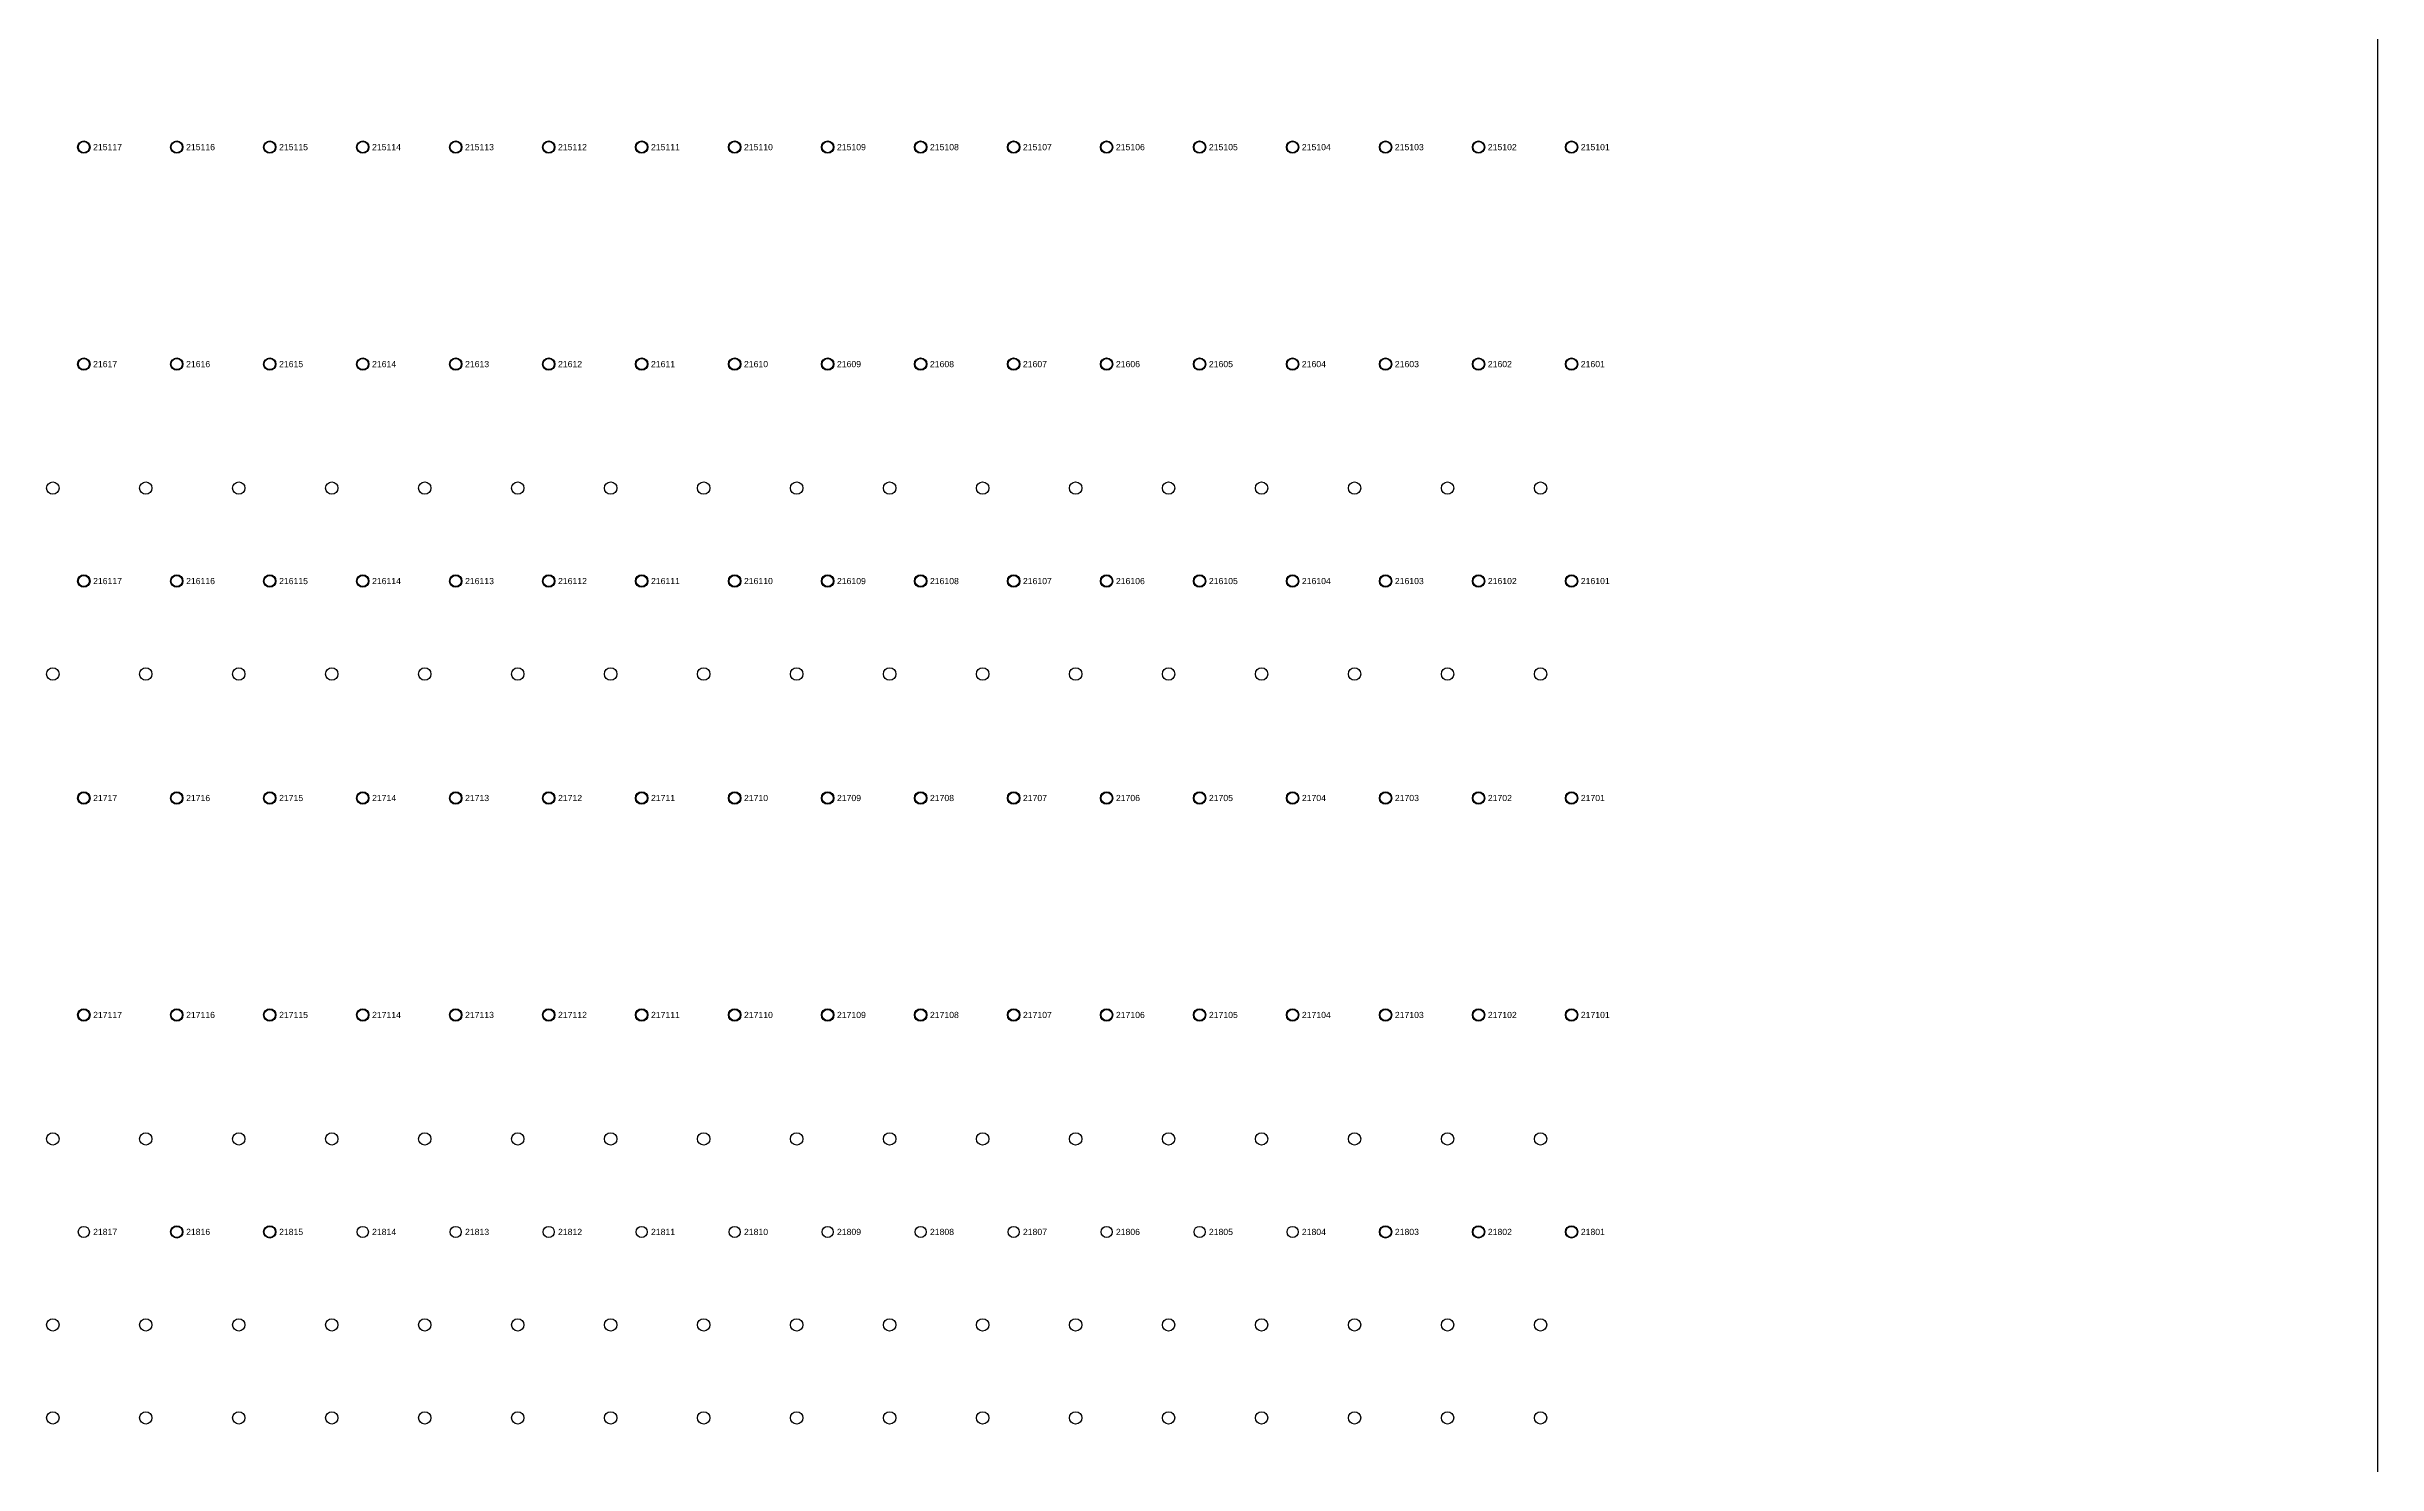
# Model space of a CAD drawing. Extents: x -5 to 376, y -217 to 241.
# Drawn here: x 280.7 to 376.2, y -104.2 to -46.1 of the extents above; entities that cross this region are included whole.
import ezdxf

# ---------------------------------------------------------------- set-up
doc = ezdxf.new("R2010")
doc.units = 0
for name, color, linetype in [('FIXTURE_INTERFACE_PIN', 4, 'CONTINUOUS'), ('FIXTURE_OUTLINE', 144, 'CONTINUOUS'), ('TESTER_INTERFACE_PIN', 144, 'CONTINUOUS'), ('TESTER_INTERFACE_PIN_LABEL', 144, 'CONTINUOUS'), ('TRANSFER_PROBES', 2, 'CONTINUOUS')]:
    doc.layers.add(name, color=color, linetype=linetype)
doc.styles.get("Standard").update_dxf_attribs({"font": 'arial.ttf'})

msp = doc.modelspace()

# ---------------------------------------------------------------- linework, layer by layer
at = {"layer": 'FIXTURE_INTERFACE_PIN'}
for centre in [(282.22194, -50.2285), (286.03194, -50.2285), (289.84194, -50.2285), (293.65194, -50.2285), (297.46194, -50.2285), (301.27194, -50.2285), (305.08194, -50.2285), (308.89194, -50.2285), (312.70194, -50.2285), (316.51194, -50.2285), (320.32194, -50.2285), (324.13194, -50.2285), (327.94194, -50.2285), (331.75194, -50.2285), (335.56194, -50.2285), (339.37194, -50.2285), (343.18194, -50.2285), (282.22194, -59.1185), (286.03194, -59.1185), (289.84194, -59.1185), (293.65194, -59.1185), (297.46194, -59.1185), (301.27194, -59.1185), (305.08194, -59.1185), (308.89194, -59.1185), (312.70194, -59.1185), (316.51194, -59.1185), (320.32194, -59.1185), (324.13194, -59.1185), (327.94194, -59.1185), (331.75194, -59.1185), (335.56194, -59.1185), (339.37194, -59.1185), (343.18194, -59.1185), (282.22194, -68.0085), (286.03194, -68.0085), (289.84194, -68.0085), (293.65194, -68.0085), (297.46194, -68.0085), (301.27194, -68.0085), (305.08194, -68.0085), (308.89194, -68.0085), (312.70194, -68.0085), (316.51194, -68.0085), (320.32194, -68.0085), (324.13194, -68.0085), (327.94194, -68.0085), (331.75194, -68.0085), (335.56194, -68.0085), (339.37194, -68.0085), (343.18194, -68.0085), (282.22194, -76.8985), (286.03194, -76.8985), (289.84194, -76.8985), (293.65194, -76.8985), (297.46194, -76.8985), (301.27194, -76.8985), (305.08194, -76.8985), (308.89194, -76.8985), (312.70194, -76.8985), (316.51194, -76.8985), (320.32194, -76.8985), (324.13194, -76.8985), (327.94194, -76.8985), (331.75194, -76.8985), (335.56194, -76.8985), (339.37194, -76.8985), (343.18194, -76.8985), (282.22194, -85.7885), (286.03194, -85.7885), (289.84194, -85.7885), (293.65194, -85.7885), (297.46194, -85.7885), (301.27194, -85.7885), (305.08194, -85.7885), (308.89194, -85.7885), (312.70194, -85.7885), (316.51194, -85.7885), (320.32194, -85.7885), (324.13194, -85.7885), (327.94194, -85.7885), (331.75194, -85.7885), (335.56194, -85.7885), (339.37194, -85.7885), (343.18194, -85.7885), (286.03194, -94.6785), (289.84194, -94.6785), (335.56194, -94.6785), (339.37194, -94.6785), (343.18194, -94.6785)]:
    msp.add_circle(centre, 0.254, dxfattribs=at)
at = {"layer": 'FIXTURE_OUTLINE'}
msp.add_line((376.20194, 240.6015), (376.20194, -216.5985), dxfattribs=at)
at = {"layer": 'TESTER_INTERFACE_PIN'}
for centre in [(282.22194, -50.2285), (286.03194, -50.2285), (289.84194, -50.2285), (293.65194, -50.2285), (297.46194, -50.2285), (301.27194, -50.2285), (305.08194, -50.2285), (308.89194, -50.2285), (312.70194, -50.2285), (316.51194, -50.2285), (320.32194, -50.2285), (324.13194, -50.2285), (327.94194, -50.2285), (331.75194, -50.2285), (335.56194, -50.2285), (339.37194, -50.2285), (343.18194, -50.2285), (282.22194, -59.1185), (286.03194, -59.1185), (289.84194, -59.1185), (293.65194, -59.1185), (297.46194, -59.1185), (301.27194, -59.1185), (305.08194, -59.1185), (308.89194, -59.1185), (312.70194, -59.1185), (316.51194, -59.1185), (320.32194, -59.1185), (324.13194, -59.1185), (327.94194, -59.1185), (331.75194, -59.1185), (335.56194, -59.1185), (339.37194, -59.1185), (343.18194, -59.1185), (282.22194, -68.0085), (286.03194, -68.0085), (289.84194, -68.0085), (293.65194, -68.0085), (297.46194, -68.0085), (301.27194, -68.0085), (305.08194, -68.0085), (308.89194, -68.0085), (312.70194, -68.0085), (316.51194, -68.0085), (320.32194, -68.0085), (324.13194, -68.0085), (327.94194, -68.0085), (331.75194, -68.0085), (335.56194, -68.0085), (339.37194, -68.0085), (343.18194, -68.0085), (282.22194, -76.8985), (286.03194, -76.8985), (289.84194, -76.8985), (293.65194, -76.8985), (297.46194, -76.8985), (301.27194, -76.8985), (305.08194, -76.8985), (308.89194, -76.8985), (312.70194, -76.8985), (316.51194, -76.8985), (320.32194, -76.8985), (324.13194, -76.8985), (327.94194, -76.8985), (331.75194, -76.8985), (335.56194, -76.8985), (339.37194, -76.8985), (343.18194, -76.8985), (282.22194, -85.7885), (286.03194, -85.7885), (289.84194, -85.7885), (293.65194, -85.7885), (297.46194, -85.7885), (301.27194, -85.7885), (305.08194, -85.7885), (308.89194, -85.7885), (312.70194, -85.7885), (316.51194, -85.7885), (320.32194, -85.7885), (324.13194, -85.7885), (327.94194, -85.7885), (331.75194, -85.7885), (335.56194, -85.7885), (339.37194, -85.7885), (343.18194, -85.7885), (282.22194, -94.6785), (286.03194, -94.6785), (289.84194, -94.6785), (293.65194, -94.6785), (297.46194, -94.6785), (301.27194, -94.6785), (305.08194, -94.6785), (308.89194, -94.6785), (312.70194, -94.6785), (316.51194, -94.6785), (320.32194, -94.6785), (324.13194, -94.6785), (327.94194, -94.6785), (331.75194, -94.6785), (335.56194, -94.6785), (339.37194, -94.6785), (343.18194, -94.6785)]:
    msp.add_circle(centre, 0.2286, dxfattribs=at)
at = {"layer": 'TRANSFER_PROBES'}
for centre in [(280.95194, -64.1985), (284.76194, -64.1985), (288.57194, -64.1985), (292.38194, -64.1985), (296.19194, -64.1985), (300.00194, -64.1985), (303.81194, -64.1985), (307.62194, -64.1985), (311.43194, -64.1985), (315.24194, -64.1985), (319.05194, -64.1985), (322.86194, -64.1985), (326.67194, -64.1985), (330.48194, -64.1985), (334.29194, -64.1985), (338.10194, -64.1985), (341.91194, -64.1985), (280.95194, -71.8185), (284.76194, -71.8185), (288.57194, -71.8185), (292.38194, -71.8185), (296.19194, -71.8185), (300.00194, -71.8185), (303.81194, -71.8185), (307.62194, -71.8185), (311.43194, -71.8185), (315.24194, -71.8185), (319.05194, -71.8185), (322.86194, -71.8185), (326.67194, -71.8185), (330.48194, -71.8185), (334.29194, -71.8185), (338.10194, -71.8185), (341.91194, -71.8185), (280.95194, -90.8685), (284.76194, -90.8685), (288.57194, -90.8685), (292.38194, -90.8685), (296.19194, -90.8685), (300.00194, -90.8685), (303.81194, -90.8685), (307.62194, -90.8685), (311.43194, -90.8685), (315.24194, -90.8685), (319.05194, -90.8685), (322.86194, -90.8685), (326.67194, -90.8685), (330.48194, -90.8685), (334.29194, -90.8685), (338.10194, -90.8685), (341.91194, -90.8685), (280.95194, -98.4885), (284.76194, -98.4885), (288.57194, -98.4885), (292.38194, -98.4885), (296.19194, -98.4885), (300.00194, -98.4885), (303.81194, -98.4885), (307.62194, -98.4885), (311.43194, -98.4885), (315.24194, -98.4885), (319.05194, -98.4885), (322.86194, -98.4885), (326.67194, -98.4885), (330.48194, -98.4885), (334.29194, -98.4885), (338.10194, -98.4885), (341.91194, -98.4885), (280.95194, -102.2985), (284.76194, -102.2985), (288.57194, -102.2985), (292.38194, -102.2985), (296.19194, -102.2985), (300.00194, -102.2985), (303.81194, -102.2985), (307.62194, -102.2985), (311.43194, -102.2985), (315.24194, -102.2985), (319.05194, -102.2985), (322.86194, -102.2985), (326.67194, -102.2985), (330.48194, -102.2985), (334.29194, -102.2985), (338.10194, -102.2985), (341.91194, -102.2985)]:
    msp.add_circle(centre, 0.254, dxfattribs=at)

# ---------------------------------------------------------------- texts
at = {"layer": 'TESTER_INTERFACE_PIN_LABEL'}
for s, p in [('215117', (282.60294, -50.3555)), ('215116', (286.41294, -50.3555)), ('215115', (290.22294, -50.3555)), ('215114', (294.03294, -50.3555)), ('215113', (297.84294, -50.3555)), ('215112', (301.65294, -50.3555)), ('215111', (305.46294, -50.3555)), ('215110', (309.27294, -50.3555)), ('215109', (313.08294, -50.3555)), ('215108', (316.89294, -50.3555)), ('215107', (320.70294, -50.3555)), ('215106', (324.51294, -50.3555)), ('215105', (328.32294, -50.3555)), ('215104', (332.13294, -50.3555)), ('215103', (335.94294, -50.3555)), ('215102', (339.75294, -50.3555)), ('215101', (343.56294, -50.3555)), ('21617', (282.60294, -59.2455)), ('21616', (286.41294, -59.2455)), ('21615', (290.22294, -59.2455)), ('21614', (294.03294, -59.2455)), ('21613', (297.84294, -59.2455)), ('21612', (301.65294, -59.2455)), ('21611', (305.46294, -59.2455)), ('21610', (309.27294, -59.2455)), ('21609', (313.08294, -59.2455)), ('21608', (316.89294, -59.2455)), ('21607', (320.70294, -59.2455)), ('21606', (324.51294, -59.2455)), ('21605', (328.32294, -59.2455)), ('21604', (332.13294, -59.2455)), ('21603', (335.94294, -59.2455)), ('21602', (339.75294, -59.2455)), ('21601', (343.56294, -59.2455)), ('216117', (282.60294, -68.1355)), ('216116', (286.41294, -68.1355)), ('216115', (290.22294, -68.1355)), ('216114', (294.03294, -68.1355)), ('216113', (297.84294, -68.1355)), ('216112', (301.65294, -68.1355)), ('216111', (305.46294, -68.1355)), ('216110', (309.27294, -68.1355)), ('216109', (313.08294, -68.1355)), ('216108', (316.89294, -68.1355)), ('216107', (320.70294, -68.1355)), ('216106', (324.51294, -68.1355)), ('216105', (328.32294, -68.1355)), ('216104', (332.13294, -68.1355)), ('216103', (335.94294, -68.1355)), ('216102', (339.75294, -68.1355)), ('216101', (343.56294, -68.1355)), ('21717', (282.60294, -77.0255)), ('21716', (286.41294, -77.0255)), ('21715', (290.22294, -77.0255)), ('21714', (294.03294, -77.0255)), ('21713', (297.84294, -77.0255)), ('21712', (301.65294, -77.0255)), ('21711', (305.46294, -77.0255)), ('21710', (309.27294, -77.0255)), ('21709', (313.08294, -77.0255)), ('21708', (316.89294, -77.0255)), ('21707', (320.70294, -77.0255)), ('21706', (324.51294, -77.0255)), ('21705', (328.32294, -77.0255)), ('21704', (332.13294, -77.0255)), ('21703', (335.94294, -77.0255)), ('21702', (339.75294, -77.0255)), ('21701', (343.56294, -77.0255)), ('217117', (282.60294, -85.9155)), ('217116', (286.41294, -85.9155)), ('217115', (290.22294, -85.9155)), ('217114', (294.03294, -85.9155)), ('217113', (297.84294, -85.9155)), ('217112', (301.65294, -85.9155)), ('217111', (305.46294, -85.9155)), ('217110', (309.27294, -85.9155)), ('217109', (313.08294, -85.9155)), ('217108', (316.89294, -85.9155)), ('217107', (320.70294, -85.9155)), ('217106', (324.51294, -85.9155)), ('217105', (328.32294, -85.9155)), ('217104', (332.13294, -85.9155)), ('217103', (335.94294, -85.9155)), ('217102', (339.75294, -85.9155)), ('217101', (343.56294, -85.9155)), ('21817', (282.60294, -94.8055)), ('21816', (286.41294, -94.8055)), ('21815', (290.22294, -94.8055)), ('21814', (294.03294, -94.8055)), ('21813', (297.84294, -94.8055)), ('21812', (301.65294, -94.8055)), ('21811', (305.46294, -94.8055)), ('21810', (309.27294, -94.8055)), ('21809', (313.08294, -94.8055)), ('21808', (316.89294, -94.8055)), ('21807', (320.70294, -94.8055)), ('21806', (324.51294, -94.8055)), ('21805', (328.32294, -94.8055)), ('21804', (332.13294, -94.8055)), ('21803', (335.94294, -94.8055)), ('21802', (339.75294, -94.8055)), ('21801', (343.56294, -94.8055))]:
    msp.add_text(s, height=0.254, dxfattribs=at).set_placement(p)

doc.saveas('drawing.dxf')
